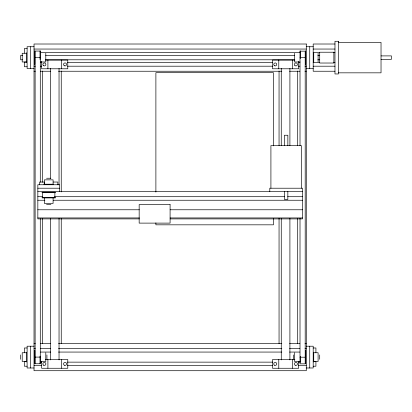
<?xml version="1.0" encoding="UTF-8"?>
<svg xmlns="http://www.w3.org/2000/svg" width="412" height="412" viewBox="0 0 412 412"><rect width="100%" height="100%" fill="white"/><g stroke="black" fill="none" stroke-linecap="round" stroke-linejoin="round"><path stroke-width="0.62" d="M338.432 42.41L381.028 42.41L381.028 72.836L338.432 72.836M334.971 44.012L313.192 44.012L313.192 71.235L334.971 71.235M34.026 46.731L27.11 46.731L27.11 68.516L34.026 68.516M306.276 46.731L313.192 46.731M27.11 48.503L24.39 48.503L24.39 53.133M34.026 49.049L306.276 49.049M313.192 49.049L334.971 49.049M40.288 51.057L35.118 51.057L35.118 363.75L40.288 363.75L40.288 218.767M300.013 51.16L305.189 51.16L305.189 363.853L300.013 363.853L300.013 218.334M40.464 52.587L299.843 52.587M313.192 52.587L319.599 52.587M333.689 52.587L334.971 52.587M26.569 53.272L22.212 53.272L22.212 61.975L26.569 61.975M22.531 55.455L20.6 55.455L20.6 59.791L22.531 59.791M45.686 55.455L294.637 55.455M317.791 55.455L319.722 55.455M381.028 55.898L391.4 55.898L391.4 59.349L381.028 59.349M35.118 57.505L40.288 57.505M300.013 57.608L305.189 57.608M45.686 59.791L294.637 59.791M317.791 59.791L319.722 59.791M45.408 60.075L67.784 60.075L67.784 68.783L41.648 68.783L41.648 61.316M294.899 60.075L272.517 60.075L272.517 68.783L298.654 68.783L298.654 61.316M40.288 61.98L45.789 61.98L45.789 53.266M300.013 61.98L294.518 61.98L294.518 53.266M26.569 62.114L24.39 62.114L24.39 66.744L27.11 66.744M40.464 62.66L41.751 62.66M67.496 62.66L272.811 62.66M298.556 62.66L299.843 62.66M313.192 62.66L319.599 62.66M333.689 62.66L334.971 62.66M34.026 66.198L35.314 66.198M40.464 66.198L41.751 66.198M67.496 66.198L272.811 66.198M298.556 66.198L299.843 66.198M304.988 66.198L306.276 66.198M313.192 66.198L334.971 66.198M306.276 68.516L313.192 68.516M34.026 71.235L35.314 71.235M40.464 71.235L50.758 71.235M58.483 71.235L281.818 71.235M289.543 71.235L299.843 71.235M304.988 71.235L306.276 71.235M46.561 178.242L50.897 178.242M53.22 182.032L57.85 182.032L57.85 184.751M43.826 184.21L53.627 184.21M37.837 188.212L59.616 188.212M37.837 191.668L302.465 191.668M42.05 192.213L55.409 192.213M42.05 192.486L55.409 192.486M37.837 196.704L42.333 196.704M54.539 196.704L284.481 196.704M287.694 196.704L302.465 196.704M42.076 197.657L55.383 197.657M42.076 197.93L55.383 197.93M37.837 200.242L44.903 200.242M53.251 200.242L302.465 200.242M46.561 204.568L50.897 204.568M37.837 209.775L139.323 209.775M170.151 209.775L302.465 209.775M37.837 217.943L139.323 217.943M170.151 217.943L302.465 217.943M139.323 218.896L37.837 218.896L37.837 184.751L59.616 184.751L59.616 191.668M170.151 218.896L302.465 218.896L302.465 188.212L269.793 188.212L269.793 191.668M34.026 343.484L35.314 343.484M40.464 343.484L50.758 343.484M58.483 343.484L281.818 343.484M289.543 343.484L299.843 343.484M304.988 343.484L306.276 343.484M34.026 346.209L27.11 346.209L27.11 367.988L34.026 367.988M306.276 346.209L313.192 346.209L313.192 367.988L306.276 367.988M27.11 347.98L24.39 347.98L24.39 352.605M313.192 347.98L315.916 347.98L315.916 352.605M34.026 348.521L35.314 348.521M40.464 348.521L50.758 348.521M58.483 348.521L281.818 348.521M289.543 348.521L299.843 348.521M304.988 348.521L306.276 348.521M40.464 352.064L50.758 352.064M58.483 352.064L281.818 352.064M289.543 352.064L299.843 352.064M26.569 352.744L22.212 352.744L22.212 361.453L26.569 361.453M313.738 352.744L318.095 352.744L318.095 361.453L313.738 361.453M35.118 357.101L40.288 357.101M300.013 357.199L305.189 357.199M45.408 359.547L67.784 359.547L67.784 368.261L41.648 368.261L41.648 361.417M294.899 359.547L272.517 359.547L272.517 368.261L298.654 368.261L298.654 361.417M40.288 361.453L45.789 361.453L45.789 352.744M300.013 361.453L294.518 361.453L294.518 352.744M26.569 361.592L24.39 361.592L24.39 366.222L27.11 366.222M313.192 361.592L315.916 361.592L315.916 366.222L313.192 366.222M40.464 362.138L41.751 362.138M67.496 362.138L272.811 362.138M298.556 362.138L299.843 362.138M34.026 365.676L41.751 365.676M67.496 365.676L272.811 365.676M298.556 365.676L306.276 365.676M319.702 354.933L319.702 359.269M318.095 53.272L318.095 61.975M313.738 52.721L313.738 62.526M313.738 352.198L313.738 361.999M309.736 46.731L309.736 68.516M309.736 346.209L309.736 367.988M305.735 50.944L305.735 64.303M305.735 350.421L305.735 363.781M305.462 50.944L305.462 64.303M305.462 350.421L305.462 363.781M301.342 188.212L301.342 145.611L270.916 145.611L270.916 188.212M300.286 50.97L300.286 58.617M300.286 356.344L300.286 362.483M300.013 50.97L300.013 145.683M297.701 71.024L297.701 145.621M297.701 218.293L297.701 343.701M293.375 354.933L293.375 359.269M292.391 60.075L292.391 68.783M292.391 359.547L292.391 368.261M289.909 68.438L289.909 145.647M289.909 218.35L289.909 359.897M287.854 145.611L287.854 135.239L284.404 135.239L284.404 145.611M287.844 191.482L287.844 199.413L284.414 199.413L284.414 191.482M281.262 68.438L281.262 145.647M281.262 218.35L281.262 359.897M279.053 71.024L279.053 145.621M279.053 218.293L279.053 343.701M278.78 60.075L278.78 68.783M278.78 359.547L278.78 368.261M273.45 145.874L273.45 72.692L155.891 72.692L155.891 192.09M273.45 218.406L273.45 224.828L155.891 224.828L155.891 222.902M61.522 60.075L61.522 68.783M61.522 359.547L61.522 368.261M61.249 71.024L61.249 191.925M61.249 218.293L61.249 343.701M59.04 68.438L59.04 184.895M59.04 218.35L59.04 359.897M54.878 192.486L54.878 197.657M53.081 184.21L53.081 179.853L44.378 179.853L44.378 184.21M53.086 197.93L53.086 203.43L44.372 203.43L44.372 197.93M50.393 68.438L50.393 178.458M50.393 218.35L50.393 359.897M47.91 60.075L47.91 68.783M47.91 359.547L47.91 368.261M46.927 354.933L46.927 359.269M44.233 184.21L44.233 182.032L39.609 182.032L39.609 184.751M42.601 71.024L42.601 182.279M42.575 192.486L42.575 197.657M42.601 218.293L42.601 343.701M40.288 50.97L40.288 182.228M40.016 50.97L40.016 59.508M40.016 356.107L40.016 363.755M34.845 50.944L34.845 64.303M34.845 350.421L34.845 363.781M34.572 50.944L34.572 64.303M34.572 350.421L34.572 363.781M30.57 46.731L30.57 68.516M30.57 346.209L30.57 367.988M26.569 52.721L26.569 62.526M26.569 352.198L26.569 361.999M20.6 354.933L20.6 359.269M338.432 41.288L334.971 41.288L334.971 73.959L338.432 73.959L338.432 41.288M306.276 44.012L34.026 44.012L34.026 370.712L306.276 370.712L306.276 44.012M333.869 52.221L319.712 52.221L319.712 63.026L333.869 63.026L333.869 52.221M170.089 204.599L139.163 204.599L139.163 223.113L170.089 223.113L170.089 204.599M43.626 365.202A1.499 1.499 0 0 0 45.871 363.904A1.499 1.499 0 0 0 43.626 362.606A1.499 1.499 0 0 0 43.626 365.202M64.313 365.202A1.499 1.499 0 0 0 66.559 363.904A1.499 1.499 0 0 0 64.313 362.606A1.499 1.499 0 0 0 64.313 365.202M274.49 365.202A1.499 1.499 0 0 0 276.735 363.904A1.499 1.499 0 0 0 274.49 362.606A1.499 1.499 0 0 0 274.49 365.202M295.183 365.202A1.499 1.499 0 0 0 297.428 363.904A1.499 1.499 0 0 0 295.183 362.606A1.499 1.499 0 0 0 295.183 365.202M274.49 65.724A1.499 1.499 0 0 0 276.735 64.432A1.499 1.499 0 0 0 274.49 63.134A1.499 1.499 0 0 0 274.49 65.724M294.874 65.487A1.499 1.499 0 0 0 297.376 64.818A1.499 1.499 0 0 0 295.543 62.984A1.499 1.499 0 0 0 294.874 65.487M43.311 65.487A1.499 1.499 0 0 0 45.82 64.818A1.499 1.499 0 0 0 43.986 62.984A1.499 1.499 0 0 0 43.311 65.487M64.313 65.724A1.499 1.499 0 0 0 66.559 64.432A1.499 1.499 0 0 0 64.313 63.134A1.499 1.499 0 0 0 64.313 65.724"/></g></svg>
